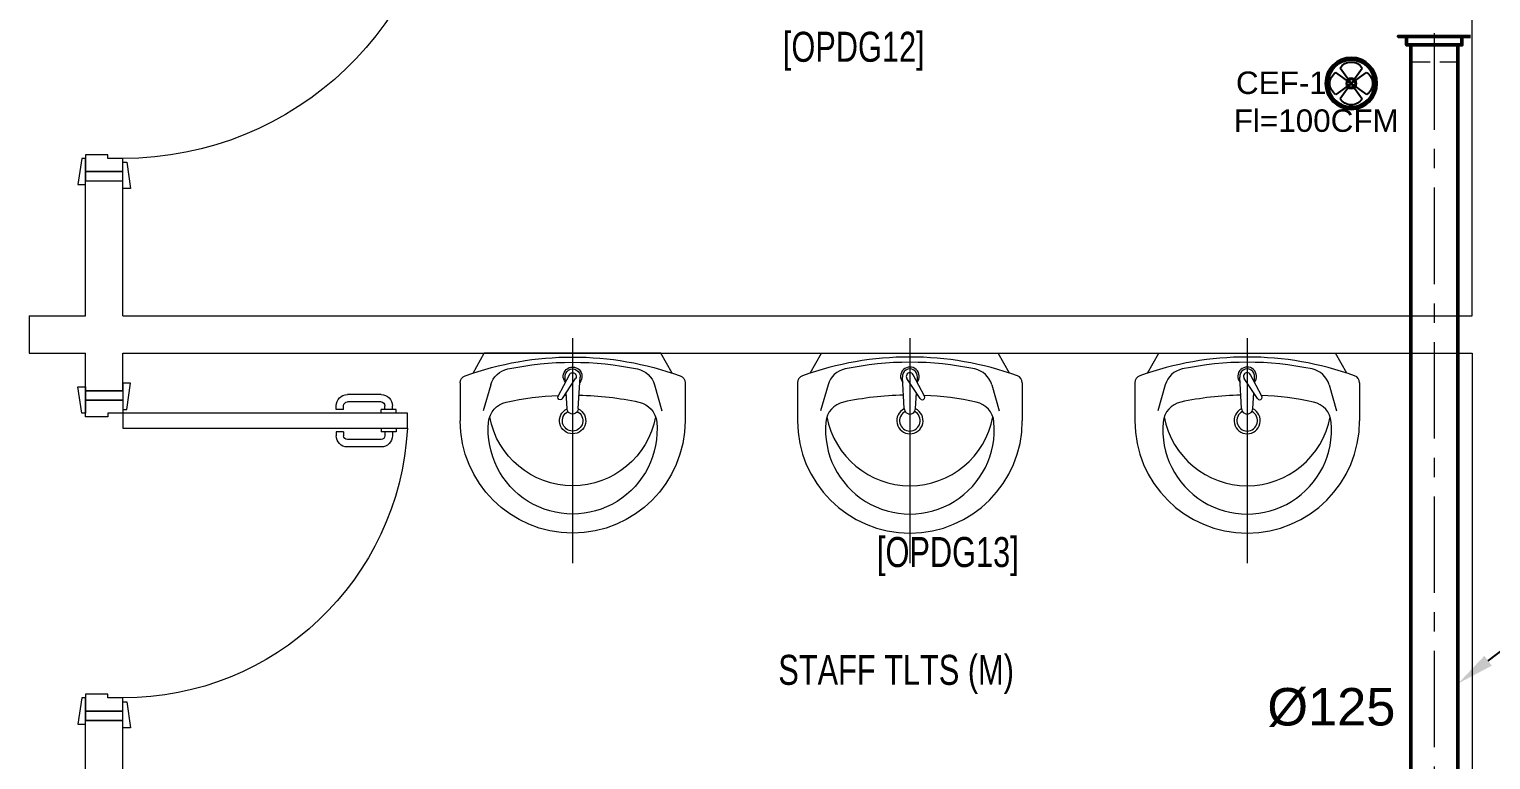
# Model space of a CAD drawing. Header units: millimetres. Extents: x -160614 to 59925, y -157025 to 0.
# Drawn here: x -136109 to -132209, y -114197 to -112248 of the extents above; entities that cross this region are included whole.
import ezdxf
from ezdxf import colors
from ezdxf.entities.mleader import LeaderData, LeaderLine
from ezdxf.math import Vec2, Vec3

# ---------------------------------------------------------------- set-up
doc = ezdxf.new("R2010")
doc.units = ezdxf.units.MM
doc.header["$LTSCALE"] = 8
doc.linetypes.add('AXES', pattern=[50.800000000000004, 31.75, -6.35, 6.35, -6.35])
doc.linetypes.add('CACHE', pattern=[9.524999999999999, 6.35, -3.175])
doc.layers.get('0').update_dxf_attribs({"color": 9, "lineweight": 5})
for name, color, linetype, lineweight in [('72_EGR_BASE_TEXT', 9, 'Continuous', 5), ('72_EGR_EQP_TAG', 9, 'Continuous', 5), ('SANIT', 9, 'Continuous', 5), ('Walls', 9, 'Continuous', 5), ('Wooden Joinery', 9, 'Continuous', 5)]:
    doc.layers.add(name, color=color, linetype=linetype, lineweight=lineweight)
for name, color, linetype in [('A-EXH', 1, 'Continuous'), ('A-EXH-texts', 1, 'Continuous'), ('A-EXH-thin', 8, 'Continuous'), ('AC EQUIPMENTS', 9, 'Continuous'), ('AC-EXHAUST-TXT', 25, 'Continuous'), ('MC-EX-EQPM-texts', 2, 'Continuous')]:
    doc.layers.add(name, color=color, linetype=linetype)
doc.layers.get('0').off()
doc.layers.get('0').freeze()
doc.styles.add('ARIAL', font='arial.ttf')
doc.styles.add('ROMAND', font='romand.shx')
doc.styles.add('X3G_ENTITY_258767', font='swisscl.ttf', dxfattribs={"height": 200})
doc.styles.add('X3G_ENTITY_258862', font='swisscl.ttf', dxfattribs={"height": 200})
doc.styles.add('X3G_ENTITY_25890A', font='swisscl.ttf', dxfattribs={"height": 200})

# ---------------------------------------------------------------- blocks, each defined once
blk = doc.blocks.new('FAN CEILING')
at = {"color": 2}
for q in [(1891.76268284634, -2028.736559049343), (2320.527973266697, -1599.971268630703), (4569.436045062786, -1599.971268630703), (4998.201335483056, -2028.736556721036), (1891.76268284634, -4277.644637830555), (2320.527973266697, -4706.409921267303), (4569.436049719399, -4706.409921267303), (4998.201335483056, -4277.644635502249)]:
    blk.add_line((3444.982011493092, -3153.190594948945), q, dxfattribs=at)
for radius in [2638.650426458586, 2498.250426457496, 2357.850426456407, 529.4417575696733, 389.0417575685836]:
    blk.add_circle((3444.982011493092, -3153.190597277251), radius, dxfattribs=at)
for centre, start, end in [((3444.982006836479, -2308.666804650333), 32.22148627490915, 147.7785137959929), ((2600.458221194393, -3153.190597277251), 122.2214863033014, 237.7785138153043), ((4289.505801791645, -3153.190597277251), 302.2214863033013, 57.77851381530431), ((3444.982006836479, -3997.714387575863), 212.2214862749091, 327.7785137959929)]:
    blk.add_arc(centre, 1329.152456357929, start, end, dxfattribs=at)
blk = doc.blocks.new('A$C72370EFE')
at = {"layer": 'Wooden Joinery'}
for p, q in [((-0.009999999999990905, -0.03000000000000114), (-0.01000000000010459, -0.07000000000000028)), ((0, -0.03000000000000114), (-0.009999999999990905, -0.03000000000000114)), ((0.04000000000019099, -0.03000000000000114), (0.0500000000001819, -0.03000000000000114)), ((0.0500000000001819, -0.03000000000000114), (0.05000000000029559, -0.07000000000000028)), ((-0.04999999999995453, -0.07000000000000028), (-0.04999999999984084, -0.1600000000000037)), ((-0.02999999999997272, -0.07000000000000028), (-0.02999999999985903, -0.1600000000000037)), ((-0.009999999999990905, -0.03999999999999915), (-0.01999999999998181, -0.03999999999999915)), ((-0.009999999999990905, -0.06000000000000227), (-0.01999999999998181, -0.06000000000000227)), ((0, -0.07000000000000028), (-0.009999999999990905, -0.07000000000000028)), ((0.04000000000019099, -0.07000000000000028), (0.0500000000001819, -0.07000000000000028)), ((0.0500000000001819, -0.03999999999999915), (0.0600000000001728, -0.03999999999999915)), ((0.0500000000001819, -0.06000000000000227), (0.0600000000001728, -0.06000000000000227)), ((0.07000000000016371, -0.07000000000000028), (0.07000000000005002, -0.1600000000000037)), ((0.09000000000014552, -0.07000000000000028), (0.09000000000003183, -0.1600000000000037)), ((-0.009999999999877218, -0.1700000000000017), (-0.01999999999986812, -0.1700000000000017)), ((-0.009999999999877218, -0.1900000000000048), (-0.01999999999986812, -0.1900000000000048)), ((-0.009999999999877218, -0.1700000000000017), (-0.009999999999877218, -0.1900000000000048)), ((0.05000000000006821, -0.1700000000000017), (0.06000000000005912, -0.1700000000000017)), ((0.05000000000006821, -0.1700000000000017), (0.05000000000006821, -0.1900000000000048)), ((0.05000000000006821, -0.1900000000000048), (0.06000000000005912, -0.1900000000000048))]:
    blk.add_line(p, q, dxfattribs=at)
for centre, radius, start, end in [((-0.01999999999998181, -0.07000000000000028), 0.03, 90, 180), ((-0.01999999999998181, -0.07000000000000028), 0.01, 90, 180), ((0.0600000000001728, -0.07000000000000028), 0.03, 0, 90), ((0.0600000000001728, -0.07000000000000028), 0.01, 0, 90), ((-0.01999999999986812, -0.1600000000000037), 0.03, 180, 270), ((-0.01999999999986812, -0.1600000000000037), 0.01, 180, 270), ((0.06000000000005912, -0.1600000000000037), 0.01, 270, 0), ((0.06000000000005912, -0.1600000000000037), 0.03, 270, 0)]:
    blk.add_arc(centre, radius, start, end, dxfattribs=at)
blk = doc.blocks.new('A$C5DAD61B4')
at = {"layer": 'Wooden Joinery'}
for points in [[(80.0034003558103, 959.0632679803384), (80.0034003558103, 969.0637476109405), (10.00004294095561, 979.0642272418336), (10.00004294095561, 959.0632679803384)], [(939.9976447881199, 959.063267980222), (939.9976447881199, 969.0637476109405), (1010.001002202975, 979.0642272417172), (1010.001002202742, 959.0632679802802)], [(70.00292072515003, 859.0632679803675), (70.00292072515003, 849.0627883495908), (-0.0004366899374872446, 839.0623087189888), (-0.0004366899374872446, 859.0632679803675)], [(120.005318878917, 859.0632679802511), (120.0053188809543, -0.0001446793876311858), (80.0034003580804, -0.0001446794458388467), (80.00340035604313, 859.0632679803675)], [(949.9981244192459, 859.0632679802511), (949.9981244192459, 849.062788349649), (1020.001481833868, 839.0623087189306), (1020.001481833868, 859.0632679803675)]]:
    blk.add_lwpolyline(points, close=True, dxfattribs=at)
for points in [[(45.0017216487322, 859.0632679803093), (45.0017216487322, 959.0632679803384), (20.00052257184871, 959.0632679804548), (20.00052257208154, 859.0632679804839), (45.0017216487322, 859.0632679803093)], [(45.00172164849937, 859.0632679806004), (80.00340035604313, 859.0632679803675), (80.00340035604313, 899.0651865034743), (90.0038799867034, 899.065186503125), (90.00387998693623, 959.0632679805713), (45.0017216487322, 959.0632679803384), (45.00172164849937, 859.0632679806004)], [(974.9993234954309, 859.0632679803675), (939.9976447881199, 859.0632679801929), (939.9976447878871, 899.065186503416), (929.9971651574597, 899.0651865031832), (929.997165156994, 959.0632679803966), (974.9993234949652, 959.0632679804548), (974.9993234954309, 859.0632679803675)], [(974.999323495198, 859.0632679803675), (974.9993234949652, 959.0632679804548), (1000.000522571849, 959.0632679803966), (1000.000522572082, 859.0632679803093), (974.999323495198, 859.0632679803675)]]:
    blk.add_lwpolyline(points, dxfattribs=at)
blk.add_arc((80.00340035604313, 859.0632679803675), 859.9942444320768, 272.6660275778568, 0, dxfattribs=at)
at = {"layer": 'Wooden Joinery', "xscale": 999.9999999998854, "yscale": 999.9999999998854, "zscale": 999.9999999998854, "rotation": 180}
blk.add_blockref('A$C72370EFE', (120.0053188811871, -0.000144679271215864), dxfattribs=at)
blk = doc.blocks.new('A$C5FCA3E6B')
at = {"layer": 'Wooden Joinery'}
for points in [[(80.00399540620856, 858.940682810513), (80.00399540620856, 868.941162441115), (10.00063799135387, 878.9416420720081), (10.00063799135387, 858.940682810513)], [(839.9982398385182, 858.9406828103965), (839.9982398385182, 868.941162441115), (910.0015972533729, 878.9416420718917), (910.0015972531401, 858.9406828104547)], [(70.0035157755483, 758.9406828105421), (70.0035157755483, 748.9402031797654), (0.0001583604607731104, 738.9397235491633), (0.0001583604607731104, 758.9406828105421)], [(120.0059139293153, 758.9406828104256), (120.0059139308287, -9.095532732317224e-05), (80.00399540795479, -9.095538553083315e-05), (80.00399540644139, 758.9406828105421)], [(849.9987194696441, 758.9406828104256), (849.9987194696441, 748.9402031798236), (920.002076884266, 738.9397235491051), (920.002076884266, 758.9406828105421)]]:
    blk.add_lwpolyline(points, close=True, dxfattribs=at)
for points in [[(45.00231669913046, 758.9406828104838), (45.00231669913046, 858.940682810513), (20.00111762224697, 858.9406828106294), (20.0011176224798, 758.9406828106585), (45.00231669913046, 758.9406828104838)], [(45.00231669889763, 758.9406828107749), (80.00399540644139, 758.9406828105421), (80.00399540644139, 798.9426013336488), (90.00447503710166, 798.9426013332995), (90.00447503733449, 858.9406828107458), (45.00231669913046, 858.940682810513), (45.00231669889763, 758.9406828107749)], [(874.9999185458291, 758.9406828105421), (839.9982398385182, 758.9406828103674), (839.9982398382854, 798.9426013335906), (829.9977602078579, 798.9426013333577), (829.9977602073923, 858.9406828105712), (874.9999185453635, 858.9406828106294), (874.9999185458291, 758.9406828105421)], [(874.9999185455963, 758.9406828105421), (874.9999185453635, 858.9406828106294), (900.001117622247, 858.9406828105712), (900.0011176224798, 758.9406828104838), (874.9999185455963, 758.9406828105421)]]:
    blk.add_lwpolyline(points, dxfattribs=at)
blk.add_arc((80.00399540644139, 758.9406828104838), 759.9942444320768, 273.0171290177585, 0, dxfattribs=at)
at = {"layer": 'Wooden Joinery', "xscale": 999.9999999998854, "yscale": 999.9999999998854, "zscale": 999.9999999998854, "rotation": 180}
blk.add_blockref('A$C72370EFE', (120.0059139310615, -9.095521090785041e-05), dxfattribs=at)
blk = doc.blocks.new('lav-manta 60')
at = {"layer": 'SANIT'}
for p, q in [((8.881784197001252e-16, 0.04000000000002046), (-6.217248937900877e-15, -0.5599999999999739)), ((-0.2658112752778532, -0.0528604784439608), (-0.2358005871623812, 1.4210854715202e-14)), ((-0.2358005871623803, 0), (0.2358005871623812, 1.4210854715202e-14)), ((0.2658112752778532, -0.0528604784439608), (0.2358005871623812, 1.4210854715202e-14)), ((-0.01500000000000323, -0.1473122635064641), (-0.01986414486488819, -0.06399025504892109)), ((0.0274395542141237, -0.120963039179756), (-0.007817085774672883, -0.0673337147440094)), ((0.03890213914203589, -0.1141610597856442), (0.008722840084338657, -0.05751880514141305)), ((0.01909829523756645, -0.07699205969632317), (0.01986206894530085, -0.06400790666485534)), ((-0.3000000000000007, -0.07892544397115842), (-0.3000000000000016, -0.1799999999999926)), ((-0.2184831274915995, -0.08410578956296888), (-0.238337111529991, -0.1537086973741566)), ((0.0149999999999979, -0.1473122635064641), (0.01740925070904797, -0.1057058166811373)), ((0.2184831274916004, -0.08410578956296888), (0.2383371115299919, -0.1537086973741566)), ((0.2999999999999989, -0.07892544397115842), (0.299999999999998, -0.1799999999999926))]:
    blk.add_line(p, q, dxfattribs=at)
for centre, radius, start, end in [((0, -0.855681818181921), 0.84568181818193, 70.17711611698898, 109.8228838830111), ((0, -0.8696182228863449), 0.84568181818193, 78.1913775987016, 101.8086224012984), ((-2.664535259100376e-15, -0.06166307873495214), 0.02500000000000305, 320.7474472845807, 220.3679850115468), ((-0.2800000000000011, -0.07892544397115842), 0.02, 109.8228838830087, 180), ((-0.1607845660526097, -0.1005641007725586), 0.06, 101.8086224012993, 164.079387877085), ((-9.769962616701378e-15, -0.06166307873495214), 0.02000000000000313, 353.2670776885322, 186.6820056531071), ((-9.769962616701378e-15, -0.06166307873495214), 0.009657274115586034, 25.41267285391787, 215.9577171006651), ((0.1607845660526097, -0.1005641007725586), 0.06, 15.92061212291503, 78.19137759870078), ((0.2799999999999994, -0.07892544397115842), 0.02, 0, 70.17711611699127), ((0, -0.9572184320334429), 0.84568181818193, 91.1571592519256, 102.0882578917694), ((0, -0.9572184320334429), 0.84568181818193, 88.54855929439348, 88.84397810137993), ((0.03317084667807624, -0.1175620494827143), 0.0066644162705284, 210.6851949742506, 30.68519497445045), ((0, -0.9572184320334429), 0.84568181818193, 77.9117421082308, 87.42744881614517), ((-0.164536051019244, -0.1889581848927691), 0.06, 102.0882578917687, 174.8142152564765), ((-3.552713678800501e-15, -0.1799999999999926), 0.03500000000000014, 115.3105877077287, 64.6894122922684), ((-3.552713678800501e-15, -0.1799999999999926), 0.02750000000000075, 117.1495709494952, 62.85042905050146), ((-2.664535259100376e-15, -0.1473122635064641), 0.01500000000000057, 180, 6.758042587173681e-11), ((0.1645360510192404, -0.1889581848927691), 0.06, 5.185784743523504, 77.91174210823132), ((-5.329070518200751e-15, -0.1799999999999926), 0.2999999999999998, 180, 0), ((-1.77635683940025e-15, -0.2038909794933232), 0.2252122890089872, 174.8142152564765, 5.185784743523504), ((-1.77635683940025e-15, -0.1282362600928906), 0.2252122890089872, 190.6097301344279, 349.3902698655721)]:
    blk.add_arc(centre, radius, start, end, dxfattribs=at)
blk = doc.blocks.new('GF1')
at = {"layer": 'Walls', "color": 9}
for p, q in [((-132259.3671013078, -113012.6130425803), (-132259.3671013078, -111572.6130425803)), ((-135959.3671013078, -113012.6130425803), (-135959.3671013078, -112652.6130425803)), ((-135959.3671013078, -112652.6130425803), (-135859.3671013078, -112652.6130425803)), ((-135859.3671013078, -113012.6130425803), (-135859.3671013078, -112652.6130425803)), ((-136109.3671013078, -113012.6130425803), (-135959.3671013078, -113012.6130425803)), ((-136109.3671013078, -113012.6130425803), (-136109.3671013078, -113112.6130425803)), ((-135859.3671013078, -113012.6130425803), (-132259.3671013078, -113012.6130425803)), ((-136109.3671013078, -113112.6130425803), (-135959.3671013078, -113112.6130425803)), ((-135959.3671013078, -113212.6130426093), (-135959.3671013078, -113112.6130426093)), ((-135859.3671013078, -113112.6130425803), (-132259.3671013078, -113112.6130425803)), ((-135859.3671013078, -113212.6130426093), (-135859.3671013078, -113112.6130426093)), ((-132259.3671013078, -113112.6130425803), (-132259.3671013078, -114262.6130425683)), ((-135859.3671013078, -113212.6130426093), (-135959.3671013078, -113212.6130426093)), ((-135859.3671013078, -114092.6130426093), (-135959.3671013078, -114092.6130426093)), ((-135959.3671013078, -114262.6130425682), (-135959.3671013078, -114092.6130426093)), ((-135859.3671013078, -114262.6130425683), (-135859.3671013078, -114092.6130426093))]:
    blk.add_line(p, q, dxfattribs=at)
at = {"layer": 'SANIT', "color": 9, "yscale": 1000.000000000223, "zscale": 1000.000000000223}
for p, xscale in [((-134659.3671013078, -113112.6130429733), -1000.000000000223), ((-133759.3671013078, -113112.6130429733), 1000.000000000223), ((-132859.3671013078, -113112.6130429733), 1000.000000000223)]:
    blk.add_blockref('lav-manta 60', p, dxfattribs=dict(at, xscale=xscale))
at = {"layer": 'Wooden Joinery', "color": 9, "xscale": -1, "rotation": 90}
for name, p in [('A$C5DAD61B4', (-135000.3038333262, -111652.612520009)), ('A$C5FCA3E6B', (-135100.4264184971, -113192.6119249869))]:
    blk.add_blockref(name, p, dxfattribs=at)
at = {"layer": '72_EGR_BASE_TEXT', "color": 9, "char_height": 80, "attachment_point": 2}
for s, insert, style in [('[OPDG12]', (-133909.2262784744, -112254.6576136672), 'X3G_ENTITY_258767'), ('[OPDG13]', (-133658.1161402938, -113603.0912209483), 'X3G_ENTITY_25890A'), ('STAFF TLTS (M)', (-133796.1398243395, -113917.4806252051, 5.890267910826207e-07), 'X3G_ENTITY_258862')]:
    blk.add_mtext(s, dxfattribs=dict(at, insert=insert, style=style))

msp = doc.modelspace()

# ---------------------------------------------------------------- linework, layer by layer
at = {"layer": 'A-EXH', "lineweight": 50, "ltscale": 1.014}
for p, q in [((-132422.5392188734, -112289.6200574172), (-132422.5392188662, -115494.6680059765)), ((-132297.5392188734, -112289.6200574172), (-132297.5392188662, -115494.6680059762))]:
    msp.add_line(p, q, dxfattribs=at)
msp.add_lwpolyline([(-132263.7892188659, -112267.1200574768), (-132286.2892188659, -112267.1200574768), (-132286.2892188659, -112289.6200574172), (-132433.7892188734, -112289.6200574172), (-132433.7892188734, -112267.1200574768), (-132456.2892188734, -112267.1200574768), (-132286.2892188659, -112267.1200574768)], dxfattribs=at)
at = {"layer": 'A-EXH-thin', "linetype": 'AXES', "lineweight": 20, "ltscale": 1.014}
msp.add_line((-132360.0392188734, -112258.3700574172), (-132360.0392188662, -115494.6680059764), dxfattribs=at)
at = {"layer": 'A-EXH-thin', "linetype": 'CACHE', "lineweight": 20, "ltscale": 1.014}
msp.add_line((-132422.5392188734, -112334.6200574768), (-132297.5392188734, -112334.6200574768), dxfattribs=at)

# ---------------------------------------------------------------- block references
at = {"layer": '72_EGR_EQP_TAG'}
msp.add_blockref('GF1', (0, 0), dxfattribs=at)
at = {"layer": 'AC EQUIPMENTS', "ltscale": 1.031, "xscale": -0.02625, "yscale": 0.02625, "zscale": 0.02625, "rotation": 270}
msp.add_blockref('FAN CEILING', (-132498.9213031352, -112482.8539323342), dxfattribs=at)

# ---------------------------------------------------------------- texts
at = {"layer": 'A-EXH-texts', "lineweight": 15, "style": 'ARIAL'}
msp.add_text('Ø125', height=100, dxfattribs=at).set_placement((-132805.563161098, -114106.0075502527))
at = {"layer": 'MC-EX-EQPM-texts', "lineweight": 15, "style": 'ARIAL'}
for s, p in [('CEF-1', (-132889.3165382227, -112420.7129383219)), ('Fl=100CFM', (-132895.1691985211, -112521.7361307276))]:
    msp.add_text(s, height=60, dxfattribs=at).set_placement(p)

# ---------------------------------------------------------------- leaders
at = {"layer": 'AC-EXHAUST-TXT'}
ml = msp.add_multileader_mtext('Standard', dxfattribs=at)
ml.set_content('{\\C152;\\c12285479;EAD:%%C125}\\P{\\C1;IL=-350mm}', color=256, style='ROMAND')
ml.set_leader_properties(color=256)
ml.build(insert=Vec2(0, 0))
ml.multileader.update_dxf_attribs({"text_left_attachment_type": 2, "text_right_attachment_type": 2, "dogleg_length": 487.7051664219338, "arrow_head_size": 100})
ctx = ml.context
ctx.base_point, ctx.char_height, ctx.arrow_head_size, ctx.landing_gap_size, ctx.plane_origin, ctx.plane_x_axis, ctx.plane_y_axis = Vec3(-131717.9327479424, -113680.9494429842, 4.194520057887719e-09), 100, 100, 50, Vec3(-126715.3308676386, -118991.3922723782, -1.154786174164732e-08), Vec3(0.9999999999453071, -1.045877037983423e-05, 3.383039458371172e-23), Vec3(1.045877037983423e-05, 0.9999999999453071, 2.964448994077269e-12)
ctx.left_attachment, ctx.right_attachment = 2, 2
notes = []
notes.append((ctx, [(0, (1, 1, 0), (-131883.4988135172, -113680.9477113668, 4.194520057882119e-09), (0.9999999999453071, -1.045877037983423e-05, 3.383039458371172e-23), 165.5660655838383, [(2, [(-132296.306008209, -113993.7768934904, 3.267141104786741e-09)], 0, [])])]))
ctx.mtext.insert, ctx.mtext.text_direction, ctx.mtext.rotation, ctx.mtext.flow_direction, ctx.mtext.extrusion = Vec3(-131667.9313534424, -113547.6166325967, 4.58977992376638e-09), Vec3(0.9999999999453071, -1.045877037983423e-05, 3.383039458371172e-23), 6.283174848409206, 5, Vec3(-3.100452516275057e-17, -2.964448993913593e-12, 1)
for ctx, leaders in notes:
    for number, flags, end, landing, length, lines in leaders:
        leader = LeaderData()
        leader.index, (leader.has_last_leader_line, leader.has_dogleg_vector, leader.attachment_direction) = number, flags
        leader.last_leader_point, leader.dogleg_vector, leader.dogleg_length = Vec3(end), Vec3(landing), length
        for number, points, colour, breaks in lines:
            line = LeaderLine()
            line.index, line.vertices, line.color, line.breaks = number, Vec3.list(points), colors.encode_raw_color(colour), breaks
            leader.lines.append(line)
        ctx.leaders.append(leader)

doc.saveas('drawing.dxf')
